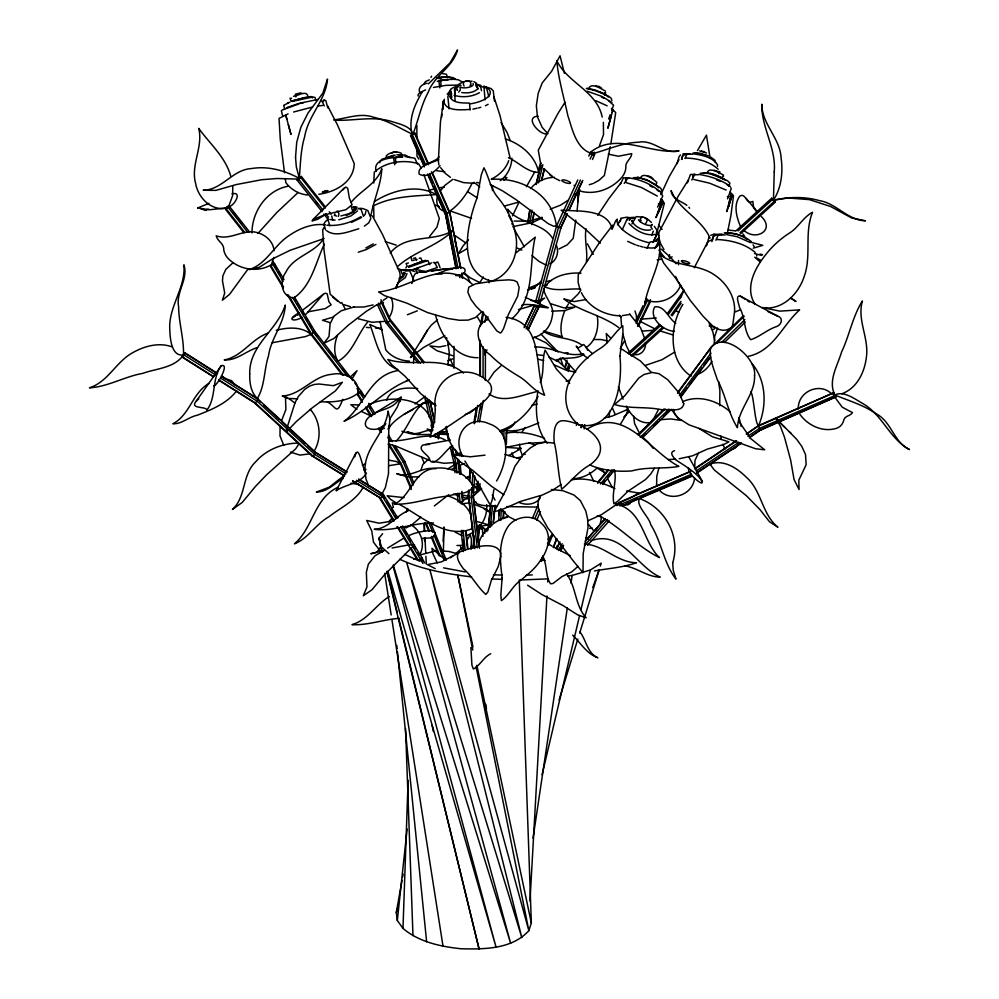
<?xml version="1.0" encoding="UTF-8"?>
<svg xmlns="http://www.w3.org/2000/svg" width="999" height="999" viewBox="0 0 999 999"><rect width="100%" height="100%" fill="white"/><g stroke="black" fill="none" stroke-linecap="round" stroke-linejoin="round"><path stroke-width="1.5" d="M483.054 377.372L483.104 346.778M485.014 355.082L485.027 350.487M485.339 380.519L485.427 349.912M620.167 502.01L619.992 505.969L618.768 502.872M453.946 368.219L454.021 346.391M459.765 452.859L459.665 455.681M379.832 162.725L379.845 161.388L381.968 159.203L395.167 155.207M715.459 162.562L714.959 160.277L710.888 157.23M601.423 517.357L600.249 524.375M645.342 342.719C646.59 349.638 640.109 356.88 633.004 354.146M370.791 218.531L368.768 222.852L364.36 226.149M717.494 166.371L717.519 164.71C712.524 157.143 702.347 155.22 693.955 153.908M501.898 433.479L501.96 430.419M503.833 438.436L503.983 430.681M386.288 156.393L386.313 155.694C389.972 152.148 397.24 150.674 401.61 153.484M471.103 549.325L471.403 539.41L470.279 534.802L467.345 539.522M506.068 444.455L506.381 428.983L506.68 430.569C517.894 432.33 528.571 426.773 538.786 422.914M506.418 443.706L506.693 429.72M586.401 261.813C587.849 250.761 584.19 239.71 586.038 228.759M633.591 416.108L634.552 423.551L639.198 432.642M407.005 273.564L405.169 277.797L398.826 282.218M391.383 153.396L393.843 151.985L396.99 152.323M443.344 552.185L444.105 527.247M251.96 232.892C252.01 211.85 266.321 190.434 287.675 186.313M456.093 246.566L456.019 244.817M718.581 381.755L719.879 390.609L719.717 405.731M547.739 581.98L547.914 578.871L519.268 580.044L531.331 922.964L528.846 930.656C512.1 949.275 484.14 949.362 460.951 948.75C440.509 946.553 419.043 942.082 402.984 928.396L408.116 780.294M719.58 171.541L719.055 173.614M183.466 354.92C184.066 338.673 178.746 322.902 178.621 306.693C175.699 291.97 188.649 279.096 183.891 264.822C186.076 287.7 168.194 306.718 169.793 329.757C170.042 338.236 171.453 357.005 183.466 354.92C174.625 368.082 156.443 368.394 142.732 373.376C124.513 376.561 107.792 386.863 89.46 387.824C108.242 381.755 116.021 361.763 132.73 352.684C144.543 345.954 159.328 342.02 172.502 347.015M498.751 520.529L499.2 509.615M499.288 515.122L499.475 510.452M500.774 520.491L501.211 509.665M503.171 518.731L503.484 511.001M503.508 518.006L503.771 511.813M492.42 190.547L492.582 185.789M373.763 183.079L374.3 172.24C385.314 161.676 404.308 159.241 418.593 163.774L421.141 168.094M442.594 109.503L442.994 102.035L444.393 99.263M529.994 901.023L546.952 595.991M458.416 85.814L459.065 84.028L463.536 81.781M443.081 541.246L443.918 527.247M514.922 422.003C513.174 427.984 505.594 429.882 500.312 431.693M579.058 191.071L577.047 210.914L561.138 210.202L585.976 229.695L600.349 243.157M474.787 548.688L468.269 494.855L468.593 490.259M469.355 479.57L469.992 470.392M474.812 547.302L468.681 496.553L469.118 490.347M469.78 481.031L470.541 470.179M578.758 191.546L577.759 201.81M477.272 547.852L471.191 497.14L471.853 487.887M472.077 484.79L472.964 472.452M472.989 492.794L473.538 485.177M479.495 548.239L473.289 496.028L474.75 475.911M461.076 473.788L460.352 466.046M584.715 424.6L584.178 428.946M473.051 547.952L474.001 535.551M477.447 490.596L478.159 481.306M473.426 547.277L474.013 539.535M477.697 491.558L478.059 486.913M479.532 489.722L480.019 483.528M478.046 539.348L479.12 525.412M478.134 542.307L479.458 525.199M511.875 158.167C511.563 166.92 507.455 175.562 500.237 180.669M420.866 470.492L422.827 464.46L428.371 459.34M418.094 96.004L418.231 94.393L420.005 92.595L425.586 89.873M443.394 103.709L443.656 100.762L440.472 121.766L438.361 160.876L438.836 164.847M578.721 190.122L577.909 199.325L578.821 190.659M501.036 555.794L498.226 566.608L491.321 580.431L487.924 591.87L485.864 594.455C477.46 587.162 472.152 576.048 463.286 568.668C460.302 564.273 454.695 557.33 459.041 552.185C468.843 548.451 497.477 538.836 501.011 554.045M756.668 256.081L756.767 254.92M424.076 83.978L425.399 81.606L429.333 79.858M487.912 530.294L490.559 505.457M488.424 528.246L490.896 504.994M490.846 524.85L491.183 521.778M430.919 77.41L431.618 76.161M402.984 928.396L397.327 920.491L407.13 828.983M490.297 527.21L492.607 505.569M493.144 522.502L494.967 505.506M493.431 522.402L494.605 511.538M494.93 508.429L495.267 505.332M285.477 396.89L285.889 409.54L281.531 420.791M601.573 88.137L599.163 86.488L595.854 85.926M441.595 117.457L441.983 114.248M442.532 109.853L443.656 100.762C445.117 111.763 461.75 109.828 470.042 109.44M678.521 260.539L678.471 264.81M575.774 220.067L573.214 238.361L567.157 244.892L558.978 248.988M284.041 279.62L274.5 263.599L270.816 265.572L270.654 266.721L283.366 288.087M611.912 100.449L611.101 98.164L609.115 96.578L599.8 92.095M798.288 408.941C797.564 391.508 820.129 381.518 832.067 394.318M274.325 264.76L274.5 263.599L272.565 261.164M472.752 526.148L472.402 528.533C446.153 539.66 421.291 516.058 399.438 504.458M533.029 838.248L567.357 607.704M571.028 583.104L572.165 575.424L590.322 570.029L601.223 563.161L600.299 566.133M476.073 408.803L475.561 417.157M280.082 425.899L279.995 435.926L283.778 445.342M528.121 220.816L529.82 210.065L528.221 221.466M530.244 220.866L531.943 210.115M531.967 224.663L533.903 212.375M532.305 223.788L534.003 213.049M523.701 454.595L524.15 453.521L525.212 454.458M413.961 356.655L413.436 363.099M355.881 453.022L336.226 490.659C344.992 484.665 360.964 483.354 366.358 473.176C362.35 470.554 358.903 440.796 354.782 456.88M473.813 422.989L476.511 407.642M474.475 423.726L477.697 405.407M438.436 438.623L439.323 434.44M477.584 421.64L480.856 403.346M397.327 920.491L396.291 912.512L402.035 880.281M402.585 877.209L403.134 874.137M480.244 326.448L482.954 311.476M481.456 324.488L483.616 312.575M480.931 409.465L481.456 406.506M479.495 421.84L483.379 400.412M484.815 322.29L485.951 316.159L476.161 306.393L471.053 299.65L467.844 292.145L468.818 287.15L475.561 283.828L496.815 280.557L508.891 279.845L514.035 280.444L517.132 281.993L519.168 287.525L517.694 296.216L508.266 314.747L503.583 328.559L501.348 332.33L500.337 333.004L496.865 330.969L485.889 316.084M487.425 319.605L487.974 316.633M342.282 375.05L311.201 334.79L313.349 332.168L315.085 331.705L352.859 380.532M458.966 460.127L458.154 463.386M694.605 477.984C693.144 494.942 670.379 502.922 658.94 489.81M537.986 390.771C534.902 408.304 535.526 428.846 547.24 443.206M727.235 233.791L730.893 215.672L733.491 195.879L730.007 192.308M610.239 146.728L604.37 175.462L599.05 180.282L593.818 183.142M610.864 143.694L615.709 112.575L611.4 108.379M834.914 395.03C843.643 390.272 855.256 399.35 863.086 403.708C882.592 415.01 889.747 439.073 909.54 449.55C893.581 442.42 891.682 421.366 875.748 413.574C863.361 404.907 848.713 400.749 834.914 395.03C827.634 381.031 837.649 365.547 841.583 351.985C849.487 335.364 852.634 316.371 862.399 300.949C856.855 320.08 869.18 338.087 866.383 357.242C864.635 372.252 856.892 388.486 841.745 393.768M493.893 489.66L492.095 500.337L490.259 505.044C481.805 490.621 474.038 475.312 464.897 461.038M669.093 257.105L669.617 254.633M381.031 299.8L390.322 319.58L390.035 320.904L387.849 322.502L385.951 322.764L377.297 304.408M386.251 321.428L385.951 322.764L418.082 363.012M448.027 364.098L449.363 353.246L447.552 340.734M273.863 257.442L271.366 264.772C258.991 272.003 242.72 270.317 231.568 261.526C227.223 258.379 223.664 253.621 223.651 248.039C223.002 242.982 217.195 240.734 216.209 235.826C229.42 240.459 241.034 230.432 254.108 231.93C263.674 233.267 273.326 240.472 274.013 250.712M542.082 774.737L579.595 615.521M581.031 609.452L590.322 570.029M536.001 184.365L541.096 163.199M536.438 183.641L540.784 165.584M538.498 182.867L542.857 164.698M541.408 180.657L544.305 168.581M541.82 179.957L544.343 169.443M729.932 198.976L726.773 211.576L732.504 194.293L728.471 206.843L731.343 193.381L730.631 196.179M338.374 216.458L338.961 214.223L338.112 211.301A7.717 2.273 -15.9 0 1 336.663 211.264M477.085 197.79L481.356 174.6L483.941 167.782C489.148 177.497 490.621 189.136 498.076 197.777C506.418 207.904 512.986 219.768 515.222 232.817C520.117 252.048 511.201 274.7 491.483 281.231C455.781 271.453 467.682 222.752 477.085 197.79L467.495 191.546M611.001 116.796L607.867 128.272L612.961 109.615L612.175 112.487M371.278 213.761C374.25 198.901 381.268 183.416 381.793 168.744C376.473 184.091 360.639 190.434 351.074 202.435M535.439 302.41L556.805 225.212L556.468 226.211L558.491 227.522L560.851 227.847L567.307 213.886M538.249 300.761L558.491 227.522L580.431 180.02M567.007 214.273L561.188 226.848L538.923 307.005L528.221 329.57M297.165 180.195L298.913 179.608L301.373 176.473L297.527 178.908L297.165 180.195L322.003 211.651M711.887 241.633L713.998 234.228L722.514 234.428A24.7 7.83 15.1 0 0 712.737 239.685M706.518 245.879L709.04 237.038M677.06 163.661L679.108 156.606L680.456 154.945M681.518 159.465L683.154 153.796L690.309 153.746A20.979 7.355 15.5 0 0 682.305 159.016M478.833 543.319C482.43 529.557 495.504 520.417 508.429 516.221M644.867 304.495C646.977 284.79 664.235 260.177 658.791 240.284M656.855 232.879L664.347 203.234L660.988 198.876M538.823 168.619L540.634 162.65M540.234 382.53C544.555 372.165 541.72 360.527 545.092 350.087L556.418 369.093L569.68 383.479M412.824 281.818C412.999 277.198 414.198 271.828 420.079 271.978L456.043 267.869C469.33 264.735 467.008 276.586 455.619 275.549M559.053 700.049L577.847 639.048M579.682 633.091L598.925 570.591M206.431 210.302C205.007 211.139 200.387 207.617 197.677 207.979L208.878 203.346M385.826 423.601C382.33 431.73 360.04 431.843 366.496 419.967C374.288 408.616 391.658 411.363 398.738 399.55L400 401.536L399.737 399.675L401.036 397.19L397.265 407.117L389.535 419.368M567.057 369.767L568.906 363.861M568.081 369.593L569.467 365.159M568.206 371.416L570.054 365.497M397.127 285.102C398.963 281.069 401.198 276.436 399.575 271.99L382.555 234.553L372.602 216.271L370.504 214.785M564.735 367.445L567.045 360.052M565.309 367.782L567.17 361.875M619.18 222.203L620.928 219.43L617.544 224.85M396.291 912.512L398.201 906.58M609.04 417.033L609.727 411.126M658.915 467.994L656.78 476.223L656.618 484.977M560.851 227.847L561.188 226.848M592.482 159.478L594.792 154.183M342.769 399.388C336.276 415.971 336.938 407.043 327.06 401.723M588.773 156.119L590.459 152.198M658.841 244.018C656.818 249.75 648.863 247.802 644.318 247.365M727.547 198.851L731.206 188.686L730.756 187.637M588.648 88.998C590.696 81.581 601.211 88.961 605.456 91.096M604.707 95.367L605.706 92.57A7.343 1.586 20.1 0 1 604.77 92.62M608.653 118.968L610.189 114.71M611.725 110.439L613.536 105.245L608.616 100.712M687.399 182.904L690.434 174.463L695.204 174.363A23.177 4.471 19.3 0 0 693.144 176.96M728.845 186.164L729.894 183.229L727.509 180.744L712.15 174.425M592.757 587.574L599.088 569.992M438.274 194.842C435.264 200.3 436.788 208.129 442.844 210.714M221.503 375.974L257.929 399.038L315.484 452.272L314.71 454.395L312.874 456.131L311.838 455.744L254.245 402.622L218.706 380.182M553.508 547.539L556.743 538.773M620.192 348.713L624.562 340.784M337.437 335.389C334.365 343.544 333.191 353.534 337.962 361.276C352.784 353.159 357.205 334.39 367.769 321.953M652.784 178.521L650.736 176.736L647.502 175.874M564.847 310.527C561.65 318.718 559.627 327.897 562.037 336.563M386.551 400.374C390.784 387.587 406.581 387.387 417.657 388.536M553.221 547.427L556.63 538.736M213.449 376.86L181.868 356.918L184.216 355.082L185.065 352.922L184.328 352.759M406.131 512.062L407.642 508.541M651.698 235.227L653.334 231.106M742.981 316.134L710.951 347.64L677.684 393.269M496.59 480.969C506.53 464.21 513.536 431.88 489.248 423.826C467.569 413.773 451.011 437.15 462.887 456.131M380.956 546.428L376.86 552.31L370.841 553.733L383.129 550.636M661.575 191.259L661.288 189.036L659.652 187.362L648.438 180.906M703.259 173.439L703.496 172.864C710.813 172.153 718.119 175.662 724.45 179.071M508.716 160.602C506.006 168.843 499.213 175.137 491.658 179.021M682.891 304.37C669.405 325.774 667.919 360.789 691.083 376.186M532.392 518.444L538.224 504.582M576.298 425.412L577.422 422.752M658.216 410.089L653.995 418.169L650.237 422.589C639.348 424.288 630.556 415.097 626.286 406.056M534.865 518.606L538.936 509.04M707.192 173.002C708.441 166.234 719.517 172.952 723.563 175.162M536.7 520.279L540.459 511.563M540.946 560.564L542.794 556.268M547.727 544.817L552.047 534.802M541.533 560.951L543.381 556.668M548.314 545.229L552.622 535.227M714.098 170.217L719.705 172.04M352.435 378.221L357.03 370.691L350.487 376.873M626.635 220.192L628.87 217.72L634.29 217.32M472.177 183.117C466.72 194.355 459.153 205.02 448.576 211.963M612.012 229.47L615.796 220.629L617.345 219.143A25.112 9.528 24.9 0 0 625.936 232.405A25.112 9.528 24.9 0 0 649.612 242.807L647.027 248.314M517.969 449.313L521.216 448.414L508.628 455.619M680.219 298.401L684.053 290.047M694.255 267.757L707.317 242.72L709.015 241.034L712.287 239.935M622.302 229.62L627.31 218.719M556.468 226.211L577.784 179.945M590.109 159.053L592.045 154.87L594.417 155.295M631.643 221.116L632.105 220.13L632.067 221.391C635.476 227.422 643.856 231.493 650.649 229.832M397.053 285.202L395.679 288.187L398.613 281.893M568.943 210.077L581.868 182.13M569.243 209.703L582.792 180.407M420.242 553.846C425.274 543.518 421.029 530.269 410.876 524.862M639.984 220.854C641.021 212.849 648.788 219.892 651.41 222.465M660.863 194.593L669.18 176.661L678.983 159.753M645.866 223.489L647.464 219.73L644.83 217.907M314.747 450.149C321.878 437.262 320.08 420.354 310.252 409.365M620.242 184.528L623.413 177.797L628.021 177.81A23.227 5.12 25.2 0 0 626.023 180.844M640.309 178.122C643.169 171.291 653.309 179.183 656.842 182.43L655.644 185.539M657.567 207.13L662.787 196.004L661.038 193.144M653.159 242.195L657.567 232.817L653.159 242.37M656.493 241.221L657.754 238.549L655.419 241.234L649.999 241.995M654.857 248.464C657.517 243.469 662.125 236.888 656.281 232.28M680.606 285.264C675.836 297.877 661.051 304.345 648.326 300.836L646.565 298.863M715.858 240.235L718.456 234.753L725.349 234.927M524.45 326.586L534.315 305.731M524.1 327.647L534.615 305.394L536.6 306.73L538.923 307.005L539.273 305.956L527.897 329.92M526.098 328.908L536.6 306.73M717.557 328.097L714.735 336.276L714.198 343.781M473.851 81.618L476.211 82.967L476.635 86.813L476.473 85.864L477.759 88.174L477.322 89.261C473.189 92.944 467.02 93.244 461.763 92.57M512.487 215.921L519.13 201.985M684.964 158.429L686.95 154.271L692.744 154.233M698.751 452.535L695.017 460.302L694.667 468.144M637.537 326.211L650.461 299.65M638.386 326.273L650.611 301.136M635.726 320.904L643.206 305.544M644.567 302.747L646.615 298.564M636.201 323.514L647.777 299.75M447.202 94.318L450.761 89.972M324.35 244.131C315.547 262.475 311.875 285.352 293.968 297.889C281.081 297.24 279.358 280.856 285.814 272.265C293.706 255.806 314.797 253.471 323.813 238.249M342.682 190.022L345.729 187.013L347.714 188.249L349.363 198.189L352.085 204.807L345.854 209.703L325.649 214.585L314.111 218.956L312.05 220.966L317.682 219.305L325.249 214.548M437.475 319.83L431.131 325.299L427.422 330.282L410.489 357.605L413.961 353.721M654.357 468.319L650.724 474.05L645.604 479.483L628.109 491.146L617.419 501.56L613.935 503.821C611.513 492.869 616.883 481.568 614.61 470.379M432.367 172.64L449.675 212.025L460.339 267.595M364.635 396.803L361.363 391.521L357.355 394.555L362.225 402.385M599.437 145.842L603.508 134.678L603.384 122.34M228.921 205.782L232.58 195.816L232.817 185.652M433.416 186.276L445.329 213.299L456.019 268.843M420.791 341.758L427.422 330.282M402.585 526.011L421.778 557.517L420.791 559.34L418.456 560.339L411.176 548.401M565.909 308.204L568.394 303.971M691.758 180.02L694.605 174.775L698.488 174.7M553.596 443.081L544.842 442.145L536.788 444.018L530.407 447.902L523.551 454.033L514.897 466.346L505.869 490.159L494.218 511.563L500.324 510.252L520.791 501.348L542.544 494.955L553.159 489.847L561.263 484.415M620.329 424.4L625.973 415.01L628.271 409.178L612.112 416.108L604.32 418.007M711.887 361.276C708.741 367.445 703.296 372.427 696.765 374.812M556.193 548.651L559.989 541.895M556.605 548.676L559.652 543.269M558.404 550.424L562.212 543.668M560.889 549.413L563.174 545.367M560.551 550.786L563.598 545.392M526.423 186.676L534.765 171.953M488.686 380.194L494.03 372.177L501.211 365.622M631.967 223.938L636.226 216.621L642.757 217.108M538.074 396.441C529.645 411.463 516.558 425.299 499.875 430.769M424.338 166.908L410.552 135.589L415.06 133.267L428.658 164.211M334.965 213.936L334.565 215.547M420.542 94.93C414.285 105.757 409.253 118.544 411.463 131.244M324.076 227.485L322.652 229.932L324.063 250.562L330.169 294.243L340.696 303.234M410.552 135.589L415.06 133.267M421.166 93.869L422.102 92.27M522.215 431.918L525.099 427.472M580.906 290.01L577.959 294.23L569.792 302.085M480.269 281.918L483.341 277.023M485.302 352.572L486.963 349.85M697.452 150.599L706.443 135.14L710.039 157.667M688.386 179.895L677.809 196.84L658.978 232.193L658.678 235.851M564.997 102.298L557.904 113.586L538.274 150.25L540.447 162.437M389.498 316.92C393.032 311.201 393.956 303.621 391.034 297.452M739.085 443.906L735.252 448.064L731.98 449.575M567.282 353.808L567.994 352.709L565.197 353.359M357.517 210.914L350.961 215.946L338.773 219.792M440.659 190.484L444.88 185.389L452.909 179.271M597.727 215.372L608.766 198.751L620.866 182.979M624.213 183.404L627.522 178.471L629.083 178.297M405.844 267.994L407.105 266.109L406.131 263.574L408.416 262.962M221.216 365.796C211.488 378.821 216.621 397.614 206.843 410.127C206.706 405.994 189.148 409.34 196.166 401.248L221.216 365.796C230.082 362.412 217.695 385.464 213.798 385.864M387.987 429.033C396.079 416.67 410.789 411.064 422.627 403.334L427.822 401.685M836.263 396.715L760.951 430.007L759.502 428.409L758.578 426.061L834.177 392.545L759.09 425.312L746.952 433.878M540.734 495.766C533.354 506.193 542.782 518.506 547.727 527.847C559.602 542.657 570.716 558.503 583.029 572.664L583.179 553.696L588.024 527.722L587.637 519.018L585.764 510.964L580.382 500.636L573.913 494.98L562.874 490.696L551.436 489.498M578.096 566.296L571.803 571.803L561.975 576.585L552.971 583.503L550.561 583.816C545.054 575.948 547.452 564.71 542.607 556.143M667.394 313.499L683.453 291.021M668.281 314.61L681.68 295.866M671.116 315.11L680.943 301.361M672.165 315.746L681.093 303.271M677.572 392.532L710.951 347.64M621.328 501.498L690.746 471.353L636.263 494.592M640.172 432.555L648.676 424.125M679.357 395.517L710.938 353.184M680.794 396.253L687.3 387.55M689.16 385.052L702.172 367.632M704.033 365.147L709.615 357.679M680.906 397.003L710.664 357.192M626.435 410.027L627.135 409.103M248.102 268.956L229.57 294.355L222.365 300.224L224.713 293.044L222.477 280.894L222.864 275.786L225.849 269.343L233.104 262.662M759.952 254.146L762.612 254.62M552.584 534.203L548.039 539.323M612.737 225.137L600.312 241.308L578.271 274.775L578.096 282.193L579.707 288.599M619.892 502.11L622.664 505.719L637.512 498.876M579.895 189.76L574.974 194.98M657.567 232.817L656.568 234.103C646.603 236.863 635.539 230.707 628.958 223.376M530.769 188.474C536.363 181.294 545.466 177.585 554.42 177.31M236.713 390.721C227.085 403.434 211.8 409.54 197.452 415.184C188.761 416.87 181.593 424.3 172.902 423.751C189.935 414.972 192.432 392.657 209.128 383.354M458.666 92.133L460.277 90.122L459.99 87.213A7.63 3.009 -5.3 0 0 469.08 87.238A7.63 3.009 -5.3 0 0 473.189 83.604L473.064 83.454M480.869 312.575L475.524 317.495L468.206 320.105L459.49 320.267L447.864 318.481L427.734 312.637L406.68 303.084L384.615 295.679L378.658 291.945C409.79 288.911 443.706 256.256 472.689 284.653M598.151 481.818L608.016 469.805M597.714 483.329L608.491 470.217M600.449 484.04L612.137 469.817M603.084 482.917L605.057 480.531M608.004 476.935L610.526 474.325M611.95 472.152L613.923 469.755M602.634 484.44L614.373 470.179M449.937 92.645L447.839 96.491L449.063 108.829M382.617 533.728L379.133 537.949L380.344 545.654M630.082 219.28L629.233 220.317L630.531 218.294L634.415 217.595M392.395 517.844L388.748 521.703M428.371 83.891L450.162 62.737L457.542 49.95C452.947 67.233 434.19 75.524 428.159 92.395C420.904 105.582 418.381 120.604 412.812 134.428C399.887 128.247 387.537 120.404 373.414 117.195C360.127 112.5 347.053 118.519 334.003 119.818M540.097 498.101C535.364 504.87 525.824 505.519 518.793 502.322M586.7 539.547L605.132 518.693M585.214 541.308L604.595 519.405M616.833 505.569L618.868 503.259M584.827 545.142L607.554 519.468M411.663 283.504L412.337 282.754M587.662 545.242L609.278 520.829M363.798 215.759L365.284 214.123L365.859 211.326M298.926 312.962C285.09 320.179 294.717 322.153 302.023 317.27M460.177 503.046L469.205 496.116M427.859 399.937L419.031 406.78M307.704 311.913L325.249 308.616L331.206 304.757L328.908 301.735L327.148 293.706L325.387 293.194L323.264 294.33L305.994 314.235M674.525 450.599C668.905 452.559 672.901 456.381 675.511 459.69C683.453 464.935 691.783 469.792 698.563 476.61C711.188 492.345 686.613 474.787 688.573 467.969M462.137 547.802L455.594 553.771M468.419 239.872L463.211 245.729L458.204 253.908L467.045 248.701M396.116 441.071C407.117 430.057 411.288 413.948 422.627 403.334M476.86 529.283C483.853 523.176 487.387 513.823 486.7 504.62M629.52 411.426L623.838 416.958M502.122 509.602L501.723 510.452L502.697 510.564M440.109 165.697C435.139 171.428 427.097 178.446 419.193 174.176C416.458 164.748 436.338 162.275 438.998 156.905M312.512 220.017L344.355 187.849M429.483 236.588L436.963 227.098L439.31 218.481L423.926 174.75M257.904 233.479L276.598 212.75L298.064 192.495M638.311 434.403L663.711 409.228M638.698 435.164L665.109 409.003M640.322 437.325L668.968 409.053M643.368 435.764L645.591 433.578M653.358 425.911L657.804 421.541M663.361 416.059L668.918 410.589M716.745 343.156L744.28 316.121M642.657 437.624L671.44 409.29M429.52 400.237L426.186 402.659L429.433 417.57M721.765 342.245L744.867 319.63M724.312 342.532L745.279 322.065M476.473 407.904L470.204 412.649L465.284 414.398M243.868 232.68L225.699 209.565L225.662 208.179L227.435 206.481L229.258 206.169L249.475 231.83M541.271 560.976L543.893 559.053M511.838 318.793C535.839 297.902 528.558 264.548 535.202 237.188L516.246 252.685M589.835 464.997C617.157 445.354 585.764 422.877 564.348 420.741C553.196 419.642 553.771 434.29 554.133 441.795C557.929 457.33 557.829 473.976 561.75 489.11C571.078 481.53 578.746 471.004 589.835 464.997C602.971 470.629 617.644 471.928 631.793 470.916C647.24 466.57 663.461 469.205 678.883 466.396C650.087 451.461 624.537 405.594 587.025 429.17M390.159 253.084C406.281 233.167 433.966 242.732 453.321 230.232C437.874 246.029 414.61 251.273 398.027 266.159M597.352 467.719C590.709 474.225 581.83 478.633 572.415 478.733M736.038 230.819L771.678 198.227L775.199 202.185L740.908 233.491M738.074 230.881L772.539 199.388L771.678 198.227M739.947 232.742L774.3 201.361L775.199 202.185M628.196 353.047L659.365 324.737L663.249 328.234L632.28 356.318M629.058 354.17L660.239 325.861M631.093 355.806L662.187 327.61M196.166 401.248L198.789 398.788M420.904 517.132L412.262 524.413M430.382 430.357L431.943 429.008C432.28 396.99 391.084 394.13 369.068 404.545M338.062 488.898L336.276 490.634M452.684 445.829C447.352 447.315 434.99 468.269 429.907 460.377C429.595 454.782 416.458 450 422.877 445.054L450.499 439.985M450.599 557.779L453.084 555.669M425.412 396.241L415.122 403.933M283.704 105.32L289.885 102.16M287.712 103.184L288.486 102.547M674.675 352.11L661.887 359.765L645.279 365.434M466.021 478.271L470.217 475.711M594.393 152.16L592.432 153.746C576.086 149.138 572.539 129.658 567.857 115.684C563.96 97.39 558.379 79.021 556.78 60.602C567.544 83.154 596.965 90.934 602.197 117.12M229.458 206.518C234.79 205.045 242.545 191.134 231.98 193.856M541.583 280.894L534.59 287.45L528.271 289.485M434.365 505.931L448.726 494.692M481.518 488.573L473.276 496.191C472.265 507.879 489.085 505.194 496.578 506.256M568.044 200.312L560.539 205.17L550.212 209.166M302.585 310.165L323.264 294.33M344.393 475.362L329.171 487.212L316.371 492.032C327.247 492.107 334.59 483.254 343.344 478.284M585.988 347.652C596.353 340.934 599.2 327.035 597.177 315.547M387.587 548.114L403.196 538.561M410.676 357.192L423.626 347.39L444.917 335.801M596.69 529.757L594.068 531.218L588.548 524.463M411.326 525.187L406.056 527.897L402.884 526.498M490.734 653.708C483.566 657.192 480.132 665.421 473.389 669.043L471.928 665.222L470.904 647.502M375.911 244.393L366.496 249.475L358.291 252.235M412.999 485.239L403.359 462.35L404.757 461.401L394.93 445.579M583.953 354.358C575.736 359.94 565.322 356.718 556.318 359.977M560.739 549.163L562.874 547.777M775.886 418.219L796.702 439.335L801.772 446.341L805.506 454.52L806.156 464.722L798.825 480.169L799.063 489.51L794.08 479.607L790.634 460.077L784.602 437.562L780.494 426.536L775.886 418.219L782.092 424.812M694.617 468.743L735.876 440.946M746.191 434.003L759.09 425.312M695.329 468.656L736.638 440.834M696.216 470.991L738.835 442.307M747.876 436.226L759.502 428.409L834.29 395.829L835.639 397.515M696.952 472.639L740.821 443.144M749.849 437.075L761.463 429.27L749.325 437.824M696.39 473.414L741.583 443.032M383.266 300.312L386.9 297.889M474.05 492.832L481.543 488.474M292.844 317.62L295.642 315.959M447.789 468.881L454.72 464.647M503.933 180.394L506.955 177.66L504.832 177.298M374.463 201.548C392.195 190.26 417.033 183.691 436.376 194.568C415.01 196.104 392.669 195.929 373.089 206.081M373.264 243.906L365.871 247.939M537.874 303.159L544.642 298.052L537.737 301.099L531.018 300.399M542.257 217.907L532.242 222.652L514.035 226.411M672.152 256.88L669.392 258.354M371.953 414.897L401.036 397.19M399.026 278.534L402.547 276.061L403.783 272.615L404.108 273.551M399.525 279.395L403.521 276.598L404.895 272.702L405.232 273.639M360.939 216.683C350.849 222.69 338.748 226.448 326.935 225.2M361.588 217.47L351.511 222.377M389.335 596.49C375.899 604.732 367.807 619.992 351.973 624.662C367.757 625.511 383.329 619.48 399.188 618.344M562.562 357.879L556.455 361.213M472.365 532.779L467.295 535.439M633.403 177.722L638.473 177.472L648.751 181.056M337.824 487.362C313.961 498.276 313.099 528.209 294.455 543.818C308.279 538.498 315.959 523.838 329.058 516.695C340.659 507.467 355.681 501.036 363.037 487.512L361.95 486.338M403.908 414.423L413.149 409.478M451.511 469.43L454.645 467.794M529.008 287.974L541.033 282.979M479.445 92.695C471.865 96.953 462.387 97.802 454.083 95.317M471.191 497.14L473.289 496.028M458.616 86.364L454.77 89.573L455.032 96.179M459.016 85.452L454.557 89.348L455.057 100.662M485.402 105.744L488.174 104.296M459.428 552.522L441.471 561.863L427.472 564.647L435.214 568.606M700.287 173.277L705.531 172.939L713.623 174.75M408.441 536.088C411.963 532.654 444.33 525.212 432.355 537.849L421.628 538.436M549.862 263.948C556.53 260.764 559.353 252.098 556.431 245.429M466.82 477.647L469.105 476.548M297.103 315.297L297.902 314.922M386.064 157.83L393.831 155.207M268.032 333.092C251.386 338.886 242.058 356.743 224.213 359.902C236.576 360.789 245.829 351.149 256.993 347.702M417.32 310.864L407.38 314.747M426.036 164.623L438.736 159.803M542.107 217.32L529.12 221.179L514.098 221.066M435.839 274.388L445.816 270.379L456.043 267.869M384.29 550.461L375.062 555.731L368.344 564.198L366.358 572.202L366.958 586.888L363.311 595.766L371.99 589.747L384.328 574.999L414.46 544.905L409.016 544.867L392.108 547.989M415.971 260.09L417.132 259.565M762.874 428.646L778.396 421.89M781.218 420.666L834.852 397.327M735.189 311.938L740.109 309.915M478.996 527.872L481.181 526.935M408.903 380.119C384.49 389.473 367.307 410.976 343.993 421.316C364.46 406.68 369.155 375.299 397.927 370.604M620.978 504.308L691.046 474.463L692.507 476.024L622.664 505.719M640.371 497.664L691.658 475.849M590.958 540.759C621.878 529.52 636.6 566.895 660.214 577.097C647.689 577.21 637.212 567.669 624.7 565.834M408.778 266.371L411.226 265.359M452.859 358.778L447.877 360.801M408.354 266.596L423.738 260.801L425.699 260.364L426.061 261.301M504.433 206.031L517.869 202.347M527.534 290.459L529.383 289.772M286.488 107.692L299.55 103.222L317.982 99.45M288.099 113.886L279.033 118.431L280.294 139.623L284.528 172.74M391.358 508.104L393.331 507.267L392.345 502.847L396.341 503.234M479.208 526.535L490.909 524.438M408.691 267.245L427.809 260.539L429.832 264.71M447.952 344.93L449.15 344.443M411.563 270.217L431.63 262.887M411.538 270.367L419.293 267.382M459.041 462.462L460.177 462.013M460.189 465.172L464.273 463.561M408.491 510.601C396.128 515.334 388.449 528.858 374.163 529.308C394.018 531.768 413.374 522.427 433.454 522.964M682.479 401.735C698.563 394.468 717.494 400.636 730.144 411.788M427.06 83.229C422.352 84.053 417.17 87.75 420.042 93.119M412.624 264.86L420.929 261.875M362.35 465.122L365.534 463.898M587.849 520.841L601.585 514.585L617.407 503.871L633.266 496.553L638.436 492.944L626.573 491.008M412.737 260.602L414.56 259.915M413.311 258.479L415.497 257.779L416.333 259.965M620.641 218.319L626.873 217.195L633.716 218.444M346.253 215.522L353.634 212.1L355.432 208.903L355.744 209.977M358.803 228.759C349.038 231.456 335.751 237.487 326.735 230.781M458.366 85.102L451.036 88.786L450.099 90.647L450.824 97.939M533.204 305.357L518.419 309.615M748.251 356.343C773.526 350.974 782.317 325.274 799.625 309.89L779.832 311.139L762.2 307.467M323.713 238.686L290.197 250.274L272.527 258.891L259.328 267.295L249.313 269.593C266.571 263.898 273.826 245.804 288.224 236.176C298.901 228.659 312.15 223.014 325.437 224.862M427.847 270.704L436.376 267.819M292.295 100.837L307.367 96.891L311.301 96.578L312.45 97.877M535.039 287.912L531.431 289.123M710.739 235.339L713.998 234.228M291.845 101.099L304.37 97.79M293.519 96.279C297.69 95.991 307.205 89.535 307.954 96.716M429.57 190.247L434.627 188.749M333.616 316.97L322.515 320.229L329.795 322.59M421.016 554.67L433.304 551.535M589.298 184.715L592.732 183.641M445.879 345.654L439.323 346.978L429.945 345.941L437.05 350.774L453.184 355.831M291.908 101.461L312.837 97.003L315.06 97.477L315.884 100.462M537.375 391.508C522.027 394.742 503.471 404.096 488.998 393.943M293.619 112L312.525 107.043M457.043 473.039L456.068 463.748L458.491 463.024L458.891 461.975L460.189 474.363M272.252 342.744L305.307 336.626L310.964 334.44C301.673 326.186 287.525 327.41 276.286 330.269M488.561 319.156C471.441 325.374 477.847 346.453 489.86 354.57C498.526 363.424 508.841 370.379 519.443 376.685C528.371 382.068 534.577 391.72 544.63 395.154C533.616 369.168 545.054 322.34 506.031 317.32M299.051 103.834L282.28 110.002L281.356 110.839L282.68 115.909M532.604 337.762C542.819 335.789 550.649 327.035 552.122 316.845C555.207 306.056 545.117 298.501 543.556 288.773M419.205 258.304L420.854 257.992L421.828 260.527M413.698 559.39L415.522 558.878M504.195 518.106L507.18 517.282M373.151 304.907L363.898 306.993L353.309 307.08M310.614 453.758L299.912 455.094L290.422 452.097M378.171 304.22L383.504 302.385L375.936 305.357L366.446 311.238L348.226 325.237L333.766 338.561L323.963 343.206L328.996 336.463L330.132 323.626L333.878 316.233L341.346 310.714L354.42 306.88M478.346 107.967L480.831 107.305M566.146 381.156L569.08 380.382M363.823 470.067L366.009 469.493M300.562 103.446L303.571 102.672M630.082 314.41L622.265 315.622M394.667 157.942A22.378 7.055 -9.7 0 1 402.622 156.706C393.793 157.767 372.34 157.73 376.086 171.378M640.509 319.168L656.293 318.032M522.252 456.755L516.57 457.954M472.902 109.141L476.985 108.254M318.793 194.305C335.189 192.083 353.658 182.33 354.27 163.661L337.325 124.638L327.535 105.732M431.843 271.104L444.68 268.881L452.135 269.031M532.155 405.144L537.162 404.12M546.54 281.481L551.361 280.469M433.454 87.437L445.966 85.352L457.367 85.077M543.731 285.776L547.065 285.127M406.418 380.656L409.29 380.095M485.002 455.157L470.254 456.805L453.234 454.695L459.802 461.55L472.49 470.192L491.021 485.951L503.858 494.717M403.921 461.563L404.757 461.401L413.786 482.842M585.689 299.625L574.113 301.586L563.811 298.913C580.032 311.601 601.972 314.91 618.643 327.535M388.136 444.08L400.287 463.636L401.123 463.474L411.351 487.762M461.376 503.946L469.542 502.809M340.871 215.934L348.639 213.811L352.635 211.688L354.233 208.866L354.533 209.94M589.66 528.396L592.095 527.947M454.508 462.562L444.031 463.274L432.492 461.238M505.244 511.938C502.31 512.986 500.487 508.191 504.258 511.713M433.404 262.55L434.602 262.487L437.412 267.695M384.041 321.428L371.99 322.265L358.279 318.756M642.744 331.044L653.97 330.232M389.111 465.659L400.399 463.811L396.391 461.526L388.599 460.102M657.217 259.815L662.05 259.203M505.931 447.34L526.448 443.344L546.266 442.27M436.501 78.034L447.864 77.01L453.309 77.685L455.556 79.308M679.208 458.766L692.444 455.844L707.317 449.113L723.788 444.505L728.945 441.833L712.412 436.788L698.85 428.321M583.091 353.708C566.346 357.842 551.323 346.166 534.677 347.028M659.727 419.767L670.554 418.931L681.231 420.392M571.353 479.882C586.5 476.923 601.348 482.392 614.934 488.523M206.943 209.49L208.866 209.291M506.256 433.091C519.18 430.869 532.455 433.566 544.505 438.311M567.619 576.073L572.165 575.424M438.636 187.837L444.255 187.175M692.981 153.047L700.037 153.197L707.941 155.906M438.986 77.223L447.889 76.673L452.21 78.197M439.148 78.272L441.271 77.984M447.377 431.543L439.61 431.98M318.119 106.019L322.677 105.432M753.209 248.189L762.824 245.317L750.237 242.108M474.912 502.26L476.186 502.097M393.269 520.941L379.096 523.201L366.695 520.467L371.74 530.831L373.501 542.195L380.045 550.761M465.634 81.331L472.077 81.231M444.617 79.82L438.761 80.42L439.885 87.887M438.324 432.879L448.214 433.666M456.968 545.504L463.124 545.379M725.436 233.067C734.665 232.28 744.168 235.901 751.31 241.608M434.902 551.273L436.538 551.136M593.593 339.498L601.136 339.548L607.042 340.809M430.319 434.453L417.27 434.64L407.23 431.705C415.684 437.2 424.325 429.52 433.067 429.97M418.856 476.91L407.617 476.848L396.753 473.726C410.339 478.908 422.065 465.859 435.764 468.781M675.674 459.165L668.406 459.552M594.442 570.916C608.478 568.431 623.314 567.457 636.525 562.712C616.995 562.624 603.683 544.742 584.303 544.068M420.055 434.103L410.015 433.578L401.848 431.256M429.358 444.48L425.299 444.605M445.779 79.545L454.957 79.333L458.404 79.82L461.85 81.768M435.439 404.12L433.042 404.046L430.644 402.322M396.865 154.758L404.533 155.082M443.631 79.92L448.364 79.633A23.277 5.869 -8.6 0 0 437.262 81.381M526.211 575.199L532.342 574.9M521.903 305.382C525.187 301.573 569.58 311.476 535.664 306.181M402.772 156.868L395.354 157.455L395.916 163.361M420.079 271.978L426.848 272.053M754.557 253.571L761.8 255.457M351.161 207.005L357.155 207.23M403.646 269.867L411.026 270.13A23.227 9.366 -19.9 0 0 405.132 270.642M404.857 270.704L409.777 270.941L414.036 280.806M350.911 483.229L359.066 484.527M398.888 154.857L402.347 154.82M469.468 103.084C462.874 102.872 452.572 103.621 449.625 96.279M551.773 311.201L564.76 310.589L574.837 307.205L563.748 307.842L550.849 303.771M380.119 493.906L381.98 493.893L385.364 487.599L388.499 473.751L388.761 430.082L389.922 419.193L388.074 411.051C385.726 433.791 362.1 449.213 365.297 473.476M404.096 497.639L387.15 495.766L390.909 499.625L395.217 502.285M724.163 232.929C732.005 233.079 740.771 234.166 746.99 239.335M320.254 401.723C333.042 402.435 346.965 401.448 357.592 393.531C360.664 379.408 344.143 371.478 332.255 374.275C313.062 375.661 301.523 394.942 282.255 396.029L287.862 398.426L297.602 398.826M400.711 269.792L403.796 269.805M580.456 289.123C568.756 288.099 555.806 292.12 544.905 286.788C552.884 275.612 567.969 272.315 580.993 273.164M474.088 183.366L463.536 182.605L454.358 179.608M435.264 434.128L447.689 434.503M701.41 151.036L704.57 151.798M685.564 158.079C697.115 158.242 709.452 161.289 718.181 169.206M478.109 357.704C454.882 358.129 440.559 335.164 435.527 315.11M478.096 527.996L477.06 527.984M493.419 574.8L502.285 575.087M335.115 220.13L329.882 219.505M627.185 503.321L630.094 503.546L627.684 504.882L623.488 504.994M441.483 550.849L448.988 551.473L456.368 553.508M455.532 494.205L457.155 494.268M491.52 578.958L502.31 579.383M538.174 116.221C524.213 116.746 538.336 133.866 545.991 133.916M404.957 156.443L414.872 158.267L417.37 164.098M375.587 328.084L381.63 328.284M442.532 73.626L446.491 74.288L447.365 77.585M537.15 354.757L542.794 355.407M637.587 177.235L646.94 179.758L656.793 185.502M716.932 239.51C730.419 240.16 744.767 243.469 755.232 252.422M637.137 178.197L638.786 178.284M629.058 177.984C641.096 179.345 652.959 185.052 661.85 193.257M358.691 208.366L362.35 208.566A25.187 7.542 -15.8 0 0 358.629 208.816M540.621 560.102L545.117 560.451M727.309 196.516L729.245 196.628M536.463 507.055L506.693 506.593M444.73 171.741L436.613 170.717M366.358 327.385L369.443 327.672M505.706 447.365L521.153 448.389M224.026 378.346L231.518 380.644L235.289 384.952M358.753 404.982L350.799 404.695L356.93 409.39M401.049 269.992L403.359 270.167M731.293 230.357L735.351 230.894M577.135 210.839C589.86 211.601 607.829 213.374 611.95 228.047M694.642 152.747L707.979 155.819M427.085 398.451L427.947 401.386L430.119 401.573L434.14 419.405M619.73 315.846C604.245 315.297 588.386 306.88 581.393 292.707M658.391 203.833L660.252 204.008M612.637 471.253L614.51 471.441M442.045 274.101L438.374 273.651M425.774 271.79L415.372 269.243L417.495 273.564M409.478 361.126C400.487 360.751 391.446 357.005 385.776 349.837L380.032 321.403M587.187 88.274L595.192 89.997L603.945 93.669M471.603 576.898C447.14 573.988 422.227 569.667 399.737 559.278M334.153 120.18C352.884 121.216 372.015 115.822 390.597 121.179C397.789 123.626 411.7 126.074 412.812 134.428L411.938 132.929M762.2 307.717C781.955 310.627 798.226 294.455 804.045 276.923C811.837 255.781 803.92 233.541 812.549 212.25C803.558 216.945 798.763 226.773 790.434 232.442C780.431 238.724 771.553 246.741 764.51 256.243C754.233 269.355 744.817 288.424 755.032 304.258M397.415 268.281L400.437 269.568L403.234 276.174M574.637 372.015L565.596 369.98L554.557 365.01M461.925 494.892L467.869 496.166M388.923 440.584C407.704 442.819 427.26 429.782 445.479 440.197M698.913 174.388C709.927 176.236 721.203 179.633 730.219 186.388M396.203 245.117L385.239 241.571M504.982 454.395L520.004 458.966M307.48 194.98C298.926 194.193 290.909 189.56 285.864 182.642L285.289 178.771M693.706 179.433L709.59 183.179L726.161 190.035M726.81 234.64L737.237 236.726L750.536 242.645M491.258 179.345C521.053 177.135 552.272 193.769 556.343 225.537L553.846 226.311L548.339 223.751L515.971 199.6L502.472 190.834L490.259 184.49M475.649 521.141L491.77 525.774M699.612 150.886L706.53 152.984M586.313 88.499L594.73 90.385M475.686 83.966L480.869 85.402M443.568 567.857L465.284 571.928M444.58 211.351L445.229 211.476M441.733 431.131L444.368 431.805M597.215 515.896L600.524 516.595M626.011 182.58L641.321 187.45L657.292 196.066M538.374 359.278L543.681 360.627M674.475 331.281C663.373 331.019 648.451 317.807 654.757 306.843C664.81 305.357 668.593 318.843 675.811 323.301M479.245 528.521L481.818 529.158M579.645 190.934C594.355 195.242 610.501 189.585 620.754 178.546C624.2 175.062 626.273 170.305 625.836 165.359C626.56 160.876 631.518 158.279 631.755 153.621L618.456 156.231L608.304 154.171M363.186 208.654L367.794 210.514L370.666 217.582M353.958 206.893L355.781 207.305L357.13 209.128M476.735 182.38L478.696 182.954M336.551 216.096L334.315 215.16M471.153 546.303L472.527 546.628M480.544 86.264L486.575 88.137L488.823 96.728M471.565 218.369L449.338 210.652M301.124 92.77L295.354 94.168L295.866 96.953M405.332 155.107L410.002 157.667M544.143 331.206L562.462 336.713M453.496 494.018L458.241 495.254M660.826 331.156L672.389 334.74M640.421 246.328L643.019 247.015M469.006 503.059L470.392 503.446M534.815 445.005L528.721 442.744M587.225 91.221L601.91 96.416L611.962 102.472M350.424 306.668L343.756 304.645M592.931 89.86L604.283 94.006M429.657 460.439L395.954 446.128L388.973 444.118M432.355 430.656L427.06 428.971L430.881 431.843M636.575 245.18L639.123 245.979M221.928 376.561L257.929 399.038L257.08 401.148L255.232 402.947L254.245 402.622M382.305 330.02L369.83 324.5C376.511 340.871 378.471 362.063 397.814 369.63M411.85 270.617L414.635 271.541M447.277 364.485L453.071 365.547L450.149 358.916M615.546 503.896C643.331 510.064 642.307 541.208 659.452 557.604C637.612 546.79 620.679 527.435 599.038 515.571M740.309 296.154C734.652 294.705 739.285 304.807 739.497 307.43C745.416 317.37 743.581 330.881 750.649 339.697C759.365 337.125 767.444 329.383 776.785 326.486C781.468 324.837 783.678 318.057 777.846 316.208L740.309 296.154L745.441 299.338M448.114 495.991C457.492 499.038 466.758 504.82 470.654 514.273M548.988 357.055L559.115 362.075L567.669 370.067M505.394 138.948C520.829 143.856 535.352 155.894 538.661 172.34C527.297 172.502 518.556 161.988 508.429 157.755M534.39 337.237L546.003 342.782L555.594 351.099M475.262 504.732L485.726 508.941L490.559 512.674L484.115 508.903M716.083 175.524L725.761 180.182M605.844 473.326L597.115 468.069M479.757 282.542L470.042 277.71L464.235 272.827M704.183 155.07L706.355 155.869M515.859 520.304L508.429 516.583L500.699 508.653M462.4 496.803L467.357 498.988M358.778 479.458L383.391 494.493L397.789 518.131M352.822 481.168L380.407 498.014L394.168 520.554M439.41 206.781L435.352 205.07M716.495 179.845L720.516 181.468M635.302 244.78L627.709 241.358M678.87 312.175L675.212 310.514M472.777 484.915L478.334 488.511L474.05 485.889M585.589 537.986L588.311 539.123M595.891 100.724L607.155 105.832M521.853 250.112L516.633 247.864M768.144 311.75L777.846 316.208M461.963 535.651L454.832 531.905M637.574 434.315L639.085 434.977M546.49 265.347L539.01 261.388L532.03 255.644M361.288 411.401L370.304 415.659M404.583 554.358L419.942 561.301M525.312 297.29L546.453 307.018M559.865 180.719L554.345 177.947M601.46 97.065L604.033 98.289M465.634 242.832L455.007 235.577L454.745 239.41M388.561 426.061L389.972 426.735M728.333 229.433L730.569 230.519M570.267 555.731L554.133 547.29M294.855 403.047L289.198 398.751M486.213 529.994L479.408 524.912M477.322 84.515L480.319 86.688M473.913 182.305L479.757 186.875M649.924 185.777L652.497 187.138M286.651 397.177L287.562 397.677M398.077 517.095L394.942 515.484M581.743 344.942C570.279 336.788 554.907 339.123 543.406 331.243M743.855 230.27C755.444 241.458 775.599 230.432 761.45 216.646M552.085 546.128L547.464 543.431M756.693 257.942L760.801 260.352M639.86 321.228L655.207 329.021M587.862 358.354L581.131 353.246L576.211 346.104L578.134 347.977L583.753 344.493L586.563 347.877M517.507 432.679L513.986 430.457M344.655 475.836L312.874 456.131L255.232 402.947L218.918 380.02M352.597 480.769L380.407 498.014L382.467 496.478L383.391 494.493L358.579 479.058M311.838 455.744L343.569 475.424M315.484 452.272L346.828 471.753M315.746 452.709L347.053 472.165M345.979 473.813L314.71 454.395L257.08 401.148L220.654 378.122M356.406 480.282L382.467 496.478L396.041 518.743M184.216 355.082L215.447 374.825M182.605 357.08L213.736 376.735M185.065 352.922L217.595 373.501M185.614 353.584L216.733 373.276M747.352 300.637L749.475 302.023M450.399 177.298L445.467 173.551L440.659 167.695M463.261 272.777L467.832 276.91L469.717 281.73M727.122 184.79L729.382 186.313M790.858 298.289L795.991 301.511L790.534 297.69M620.754 348.489L640.347 360.914L650.849 371.84M543.906 168.594L552.597 176.736M549.925 174.912L552.11 176.423M436.026 405.669L420.766 393.706L405.244 376.448L391.72 364.685L387.849 359.478C412.587 367.744 441.82 354.42 463.511 373.089M656.942 189.91L658.865 191.271M527.584 585.214L541.783 594.48L563.124 605.619L577.847 614.972L586.063 617.769C574.825 605.307 576.361 587.062 566.583 573.888M444.355 559.103L431.943 548.264L432.917 553.696L437.225 562.887M655.282 184.64L656.855 185.814M461.613 455.906C451.823 449.463 446.753 437.887 446.466 426.423M590.059 153.309L592.045 154.87M661.226 249.113L670.479 257.255L676.036 263.748M606.081 94.955L607.629 96.241M641.47 436.138L648.101 442.107L653.271 448.476M587.237 348.826L592.17 353.421M742.881 233.866L744.692 236.376M754.72 257.193L760.102 261.913M332.58 296.89L337.862 301.411M477.872 490.409L475.062 486.75M756.63 211.663L753.633 207.542L752.821 201.373C746.241 205.457 745.866 192.133 739.809 196.166C733.216 204.807 736.513 217.008 740.334 226.111M388.923 553.633L380.644 546.128L379.133 537.949L380.969 545.504M686.85 205.319C681.193 200.986 671.902 199.213 671.091 190.609C679.17 210.102 701.61 218.619 710.064 238.199M256.93 398.713L260.314 401.835M263.699 404.97L279.483 419.568M281.743 421.653L287.375 426.873M290.759 429.995L305.419 443.556M307.68 445.641L314.448 451.898M547.927 133.754L542.207 127.422L537.45 116.833L536.351 105.719L538.199 93.307L542.22 82.917L551.598 71.316L560.077 55.782L564.36 73.264M789.347 431.693L790.846 433.091M321.491 100L324.263 105.944M478.071 485.601L476.061 483.753L477.622 485.551M782.791 425.487L784.939 427.535M572.652 635.114C580.669 643.044 586.675 653.783 597.864 657.767C587.162 653.034 586.425 640.359 580.032 632.055M629.632 314.011L640.659 327.947L644.904 339.048M679.07 419.193L671.89 410.239M575.786 371.853L563.374 358.117M658.653 225.1L662.075 229.32M772.539 199.388L774.3 201.361M354.096 208.654L355.02 210.427M607.517 96.266L608.266 97.115M541.021 334.116L558.041 352.01M406.006 155.719L406.743 156.568M654.32 226.336L657.567 231.081M610.401 337.824L606.256 333.504L607.192 342.694M746.003 198.264L757.03 211.338M658.903 250.2L664.098 256.905M799.849 414.248C807.741 425.399 822.339 432.355 835.863 428.509C840.109 427.435 843.181 423.801 843.918 419.543C845.191 415.634 850.574 416.046 852.497 412.612L842.219 407.192L835.439 397.989M390.322 319.58L423.901 361.763M423.551 362.999L390.035 320.904L380.894 301.486M420.329 363.236L387.849 322.502L378.696 303.084M401.561 340.609L403.471 343.007M301.373 176.473L325.374 206.943M329.22 211.825L331.144 214.261M301.024 177.76L325.025 208.217M298.913 179.608L322.864 209.965M325.736 213.611L328.609 217.245M315.672 201.898L317.582 204.32M323.913 214.061L327.747 218.906M233.117 212.437L241.746 223.389M227.435 206.481L247.677 232.18M225.662 208.179L244.867 232.605M688.885 207.255L689.647 208.229M752.01 363.599C765.334 379.395 766.857 402.185 760.314 421.178C755.494 437.762 754.095 393.057 750.699 392.07M354.745 382.979L361.363 391.521L360.926 392.332L362.55 394.942M315.821 334.003L317.694 336.426M328.971 351.011L333.666 357.093M343.069 369.243L348.713 376.536M347.477 376.298L313.349 332.168L292.645 297.415M356.955 388.549L363.087 397.527M343.594 375.374L311.413 333.716L288.324 294.967M197.677 207.979L209.54 209.765L227.472 207.867C211.888 211.875 198.177 198.102 195.654 183.541C190.384 164.872 203.434 147.14 198.739 128.359C209.852 143.844 225.562 157.043 230.794 176.336M619.43 315.11L621.091 317.307M480.581 322.477L477.21 316.646M738.848 421.291L750.811 438.661L764.697 449.812L755.444 448.701L689.073 424.875L677.834 417.794L675.049 414.573L673.189 409.328M344.955 308.491L341.745 302.535M552.547 238.187C542.057 221.94 519.093 224.288 507.742 209.216L507.654 212.687M403.633 272.352L404.27 273.239M683.828 290.809L678.084 281.331M593.181 254.383L587.4 243.856M652.272 229.158L650.898 227.085L652.147 224.425A7.705 2.897 24.9 0 1 646.016 224.75A7.705 2.897 24.9 0 1 638.536 219.93L638.436 219.718M524.3 246.79L514.048 228.958M418.906 159.116L416.995 156.206L416.945 146.94M663.985 249.588L660.601 243.619L659.015 238.112M457.979 461.151L458.928 462.624M657.941 186.875L658.503 187.737M509.952 217.869L511.55 221.054M451.798 94.106L451.048 92.907L451.461 97.278M368.731 403.384L375.287 413.936M382.654 425.799L384.29 428.434M388.386 435.027L392.482 441.62M369.043 405.394L370.666 408.004M395.005 447.19L396.628 449.8M368.007 405.457L373.763 414.722M381.168 426.635L382.804 429.283M387.737 437.212L390.209 441.183M392.669 445.154L403.359 462.35M357.792 393.756L361.875 400.324M365.971 406.905L371.69 416.121M379.046 427.959L381.506 431.905M388.861 443.743L401.123 463.474M365.459 407.592L371.128 416.72M378.421 428.446L380.856 432.355M753.084 244.83L754.332 246.865M602.322 469.58L604.72 473.514M382.255 494.043L384.69 498.039M387.125 502.047L389.56 506.043M391.995 510.039L393.631 512.712M404.183 530.032L406.618 534.028M409.053 538.024L410.676 540.696M413.923 546.028L415.547 548.688M417.982 552.697L419.605 555.357M400.836 526.598L422.989 563.473M398.214 527.185L408.741 544.418M379.27 497.564L393.756 521.291M396.978 526.56L417.095 559.502M501.073 122.59L507.042 132.392L510.189 140.472M607.729 478.896L612.35 487.549M294.393 296.978L315.085 331.705M275.125 266.084L276.711 268.756M278.309 271.428L280.694 275.424M294.205 298.102L295.791 300.774M297.39 303.434L299.775 307.442M302.16 311.438L303.746 314.111M306.131 318.107L307.717 320.779M309.315 323.451L311.7 327.447M313.286 330.12L314.872 332.779M272.739 264.011L283.092 281.381M270.816 265.572L283.554 286.95M287.35 294.755L311.201 334.79M495.054 500.124L492.295 495.029M424.113 462.762L421.566 456.993M677.272 279.658L675.461 276.411M629.944 352.997L626.223 345.467L622.914 334.265M368.706 485.964L366.034 479.195L365.409 474.537M688.873 456.993L702.409 481.418M476.086 85.452L477.335 87.7M511.788 452.897L513.686 457.043M709.165 323.314L712.874 331.93L714.722 340.647M421.778 557.517L424.7 563.024M421.141 558.066L422.602 560.801M522.265 455.257L520.154 449.45L519.505 444.18M508.728 215.622L509.365 216.833M574.1 185.19L574.525 186.001M589.497 472.402L593.856 481.418M724.962 449.038L722.889 444.23M587.175 349.275L587.612 350.187M634.977 311.001L636.351 315.334L636.588 321.353M560.364 357.942L562.849 365.122M615.197 414.398L612.599 408.404M414.747 133.804L428.359 164.748M431.443 171.791L449.375 212.587L445.017 213.861L427.472 174.013M412.5 134.965L425.686 164.96M429.458 173.526L447.053 213.511L458.042 268.531M411.501 136.476L424.026 164.935M428.409 174.887L432.167 183.429M557.779 546.89L557.217 545.629L557.467 548.189M426.398 523.476L429.408 530.619M431.818 536.338L440.234 556.343M400.287 463.636L411.188 489.51M425.124 522.577L428.758 531.193M431.181 536.95L439.048 555.631M623.076 399.213L618.344 386.738M430.631 522.889L446.291 560.064M435.776 537.225L437.574 541.508M438.786 544.355L442.382 552.922M444.193 557.205L445.392 560.064M428.658 522.44L432.867 532.442M434.078 535.314L444.305 559.627M446.516 337.712L446.915 338.686M460.626 84.99L460.989 85.902M440.109 267.794L437.974 262.188L436.501 262.275A21.778 1.086 -21 0 1 434.927 263.486M690.172 472.127L691.046 474.463M351.623 208.054L352.684 210.864M512.912 226.261L513.261 227.26M460.452 546.728L461.488 549.662M410.876 257.28L411.913 260.589M360.926 208.991L363.486 216.333M493.893 96.766L499.999 115.584L509.989 157.442M739.048 417.545L741.283 426.498M393.206 564.997L510.639 943.231L406.718 562.649L521.815 937.586L429.895 569.755L528.846 930.656L476.123 666.808M327.61 218.444L329.77 225.786M325.612 229.982L323.938 224.325A25.187 7.542 -15.8 0 1 328.059 219.343M833.553 393.344L834.29 395.829M424.45 396.79L426.61 404.108L426.186 402.659M331.705 215.971L332.729 220.042M455.032 241.021L455.794 243.706M382.367 552.11L380.644 546.128L381.755 550.674M387.962 571.565L496.053 947.164L393.219 566.595M290.921 101.111L290.11 98.164A7.418 0.987 -14.8 0 0 291.596 98.264M283.803 105.894L284.628 108.891M327.797 107.88L325.824 100.662L323.776 99.875A24.288 3.097 -14.8 0 1 322.402 101.923M286.825 119.043L285.689 114.848L290.984 134.453L288.336 124.65M386.938 571.878L479.083 949.05L398.613 618.056M387.212 571.203L397.14 612.012M468.269 494.855L468.681 496.553M511.888 223.326L512.125 224.313M455.319 449.513L456.73 455.519M457.43 458.516L459.627 473.876M451.798 445.529L456.068 463.748M447.714 433.653L449.138 439.697M451.623 450.274L453.047 456.318M445.542 427.21L448.738 440.784M450.162 446.815L454.058 463.411L455.044 472.689M456.431 451.448L457.13 454.458M437.412 434.29L438.386 438.748M430.119 401.573L434.727 422.49M437.35 434.453L438.012 437.437M427.947 401.386L433.516 426.81M435.152 434.29L435.801 437.287M456.356 451.998L456.805 455.344M431.056 425.025L432.03 429.495M480.856 87.75L481.493 90.722M472.989 646.965L457.842 575.299L472.777 650.037M476.86 665.272L531.331 922.964M432.105 725.411L433.354 731.505M459.265 274.65L459.877 277.71M445.329 213.299L448.988 231.606M449.587 234.653L455.994 266.683M449.675 212.025L460.926 268.494M461.838 273.077L462.749 277.647M461.563 273.714L462.475 278.296M720.691 435.876L721.266 438.786M393.456 157.43L394.742 164.835M384.677 573.389L391.183 614.984M391.908 619.605L443.019 946.265M485.751 704.295L486.476 708.903M488.623 280.032L489.011 282.779M473.601 500.462L478.908 545.004M620.854 316.633L621.578 326.248M457.33 494.343L458.141 502.072M461.238 531.456L463.361 551.548M461.963 491.371L462.937 500.661M466.158 531.605L467.944 548.626M461.563 492.457L462.537 501.76M465.621 531.193L467.395 548.239M459.165 493.169L460.139 502.46M463.074 530.344L465.184 550.474M454.47 462.375L455.119 468.543M457.729 493.256L458.054 496.341M461.638 530.319L461.963 533.404M462.612 539.585L463.099 544.218M463.424 547.302L463.748 550.387M396.803 645.404L397.115 648.501M397.427 651.61L426.635 941.795M454.57 89.485L454.682 90.559M464.11 86.076C460.052 79.67 473.576 78.734 470.454 85.752A3.197 1.261 -5.3 0 0 470.142 85.127M470.117 109.965L469.555 103.958A24.838 9.915 -5.3 0 0 488.961 95.842A24.838 9.915 -5.3 0 0 483.653 86.264L491.108 88.586L493.306 90.959L494.43 101.074M451.536 97.79L450.961 91.621L451.498 97.427M477.847 88.162L477.947 89.236M484.053 88.249L485.089 99.925M440.671 80.232L441.133 86.239M486.713 528.496L486.9 531.605M484.552 528.533L484.84 533.204M482.28 526.985L482.867 536.338M424.637 531.381L424.238 523.601L424.375 531.406M424.95 537.612L425.749 553.184M425.911 556.306L426.311 564.085M405.557 728.508L412.974 935.676M229.258 206.169L229.295 207.567M373.676 206.656L373.913 217.245M424.475 537.637L424.538 540.759M416.858 125.312L416.908 137.662M480.369 342.694L480.382 376.361M479.982 340.197L479.995 375.437M713.96 329.22A4.695 1.586 10.4 0 1 712.162 329.483M709.19 325.986A4.695 1.586 10.4 0 1 714.26 327.672M714.647 328.134A4.695 1.586 10.4 0 1 714.722 328.559M723.488 176.348A7.08 1.399 19.3 0 1 722.477 176.323M640.559 222.053A3.222 1.211 24.9 0 1 641.133 220.429M540.784 168.082A22.053 7.23 16.9 0 1 540.521 165.322M570.229 183.279A4.545 1.199 17.7 0 1 564.66 182.392A4.545 1.199 17.7 0 1 562.087 180.02A4.545 1.199 17.7 0 1 567.657 180.906M568.656 181.356A4.545 1.199 17.7 0 1 570.479 183.042M502.147 577.659L500.836 595.104L501.373 600.661C508.616 595.766 512.087 586.913 519.055 581.555C526.785 575.349 534.777 569.118 540.272 560.714C548.326 550.262 553.021 533.653 541.708 523.613C532.904 513.174 513.773 516.283 507.217 527.872C498.164 542.919 500.062 561.088 502.147 577.659M295.542 157.193L296.316 166.833L299.438 178.671L298.838 179.108L277.135 178.509L261.651 179.733L236.376 184.54L215.896 190.372L203.172 190.247C222.253 189.997 232.567 169.443 251.623 168.544C268.069 165.747 284.827 170.579 299.275 178.334C300.549 164.46 300.537 150.287 304.645 136.801C307.967 115.772 325.836 100.262 327.497 79.071L322.839 93.157L307.992 113.099L300.911 127.135L296.715 142.32L295.542 157.193M619.88 356.193C622.939 382.492 615.809 431.431 579.283 425.124C563.324 413.561 561.962 390.497 572.951 375.062C579.37 363.948 589.248 355.307 600.024 348.551C609.452 342.857 614.397 332.467 622.789 325.824L622.989 332.792L619.88 356.193M435.327 409.503L434.503 420.716L430.169 437.212C446.216 428.733 461.113 417.082 476.873 407.58C483.116 401.723 495.979 393.668 489.96 383.678C468.007 359.228 430.444 376.261 435.327 409.503M774.237 171.84L773.438 200.2C788.523 196.803 804.482 196.378 819.442 200.624C836.613 203.434 847.751 220.379 865.484 220.804L851.598 217.932L830.718 206.556L809.49 199.638L788.049 197.964L773.438 200.2C781.405 187.887 783.116 172.34 781.106 158.054C780.182 138.074 761.8 124.251 761.825 104.221C761.188 127.285 776.398 148.127 774.237 171.84M754.57 375.487C755.294 394.742 738.211 408.703 737.437 427.722C728.096 413.099 725.661 394.817 717.22 379.458C714.023 369.38 709.128 358.741 710.539 347.989C723.376 330.07 756.755 357.442 754.57 375.487M672.689 562.837L673.251 570.342L675.986 579.145C663.686 563.236 661.538 541.808 650.786 524.725C649.325 517.007 635.439 505.494 639.472 498.588C665.059 507.704 680.956 536.463 672.689 562.837M249.725 374.013C249.513 382.53 250.737 392.407 257.38 398.451C265.035 385.776 263.923 369.892 268.469 356.044C270.904 337.937 284.69 323.239 285.239 305.045C277.535 330.169 248.913 345.142 249.725 374.013M683.791 403.833C682.205 413.012 668.418 408.778 661.8 409.752C646.253 406.368 629.545 409.091 614.535 404.52L624.862 395.654L638.736 378.072L644.093 374.475L652.097 372.44L658.978 373.688L667.794 379.757L679.083 392.919L683.791 403.833M734.615 310.951L732.916 323.988L731.967 326.948L730.306 328.259L726.648 329.945L722.764 330.294L718.656 329.345L712.337 325.599L703.059 316.221L690.359 300.537L675.774 278.384L663.748 263.174L659.44 254.058C675.124 267.095 697.09 263.411 713.648 274.375C725.936 282.28 735.127 295.954 734.615 310.951M298.726 444.168L295.679 448.851L266.546 474.812L255.12 486.813L242.27 502.422L232.43 509.44C246.416 496.728 241.833 474.737 255.669 461.825C266.159 449.725 282.168 443.394 297.989 443.081L298.726 444.168M285.914 431.306L286.725 431.481L296.403 421.491L312.425 407.704L335.427 390.871L342.407 382.28L333.366 385.664L318.918 384.003L314.185 384.49L309.727 386.051L304.782 389.298L298.326 396.566L295.105 402.497L285.914 431.306M472.989 486.55C468.681 495.042 455.781 493.056 447.877 496.166C429.907 497.502 412.412 504.77 394.53 504.17C410.864 495.916 413.374 472.09 432.979 468.568C447.402 465.746 467.182 472.689 472.989 486.55M591.358 151.586L592.432 153.746C607.729 149.675 622.514 142.67 638.573 142.245C653.496 139.148 664.422 155.145 679.045 150.824C650.624 154.857 617.27 131.681 591.358 151.586M662.275 200.187L658.091 213.049L663.398 201.311L655.968 217.582L662.275 200.187M582.28 424.825L581.143 427.584L582.28 424.825M711.313 463.661L710.102 464.36L714.347 470.029L746.515 495.829L760.002 509.627L769.53 521.79L777.921 527.222C761.775 514.223 761.825 490.596 746.153 477.072C737.287 468.281 724.3 459.677 711.313 463.661M324.962 191.109C315.384 194.368 335.09 189.136 324.962 191.109M457.405 90.272L457.242 89.211L457.342 90.285M682.879 262.35A4.371 1.074 16.7 0 0 689.66 263.549A4.371 1.074 16.7 0 0 683.965 260.751A4.371 1.074 16.7 0 0 682.879 262.35"/></g></svg>
